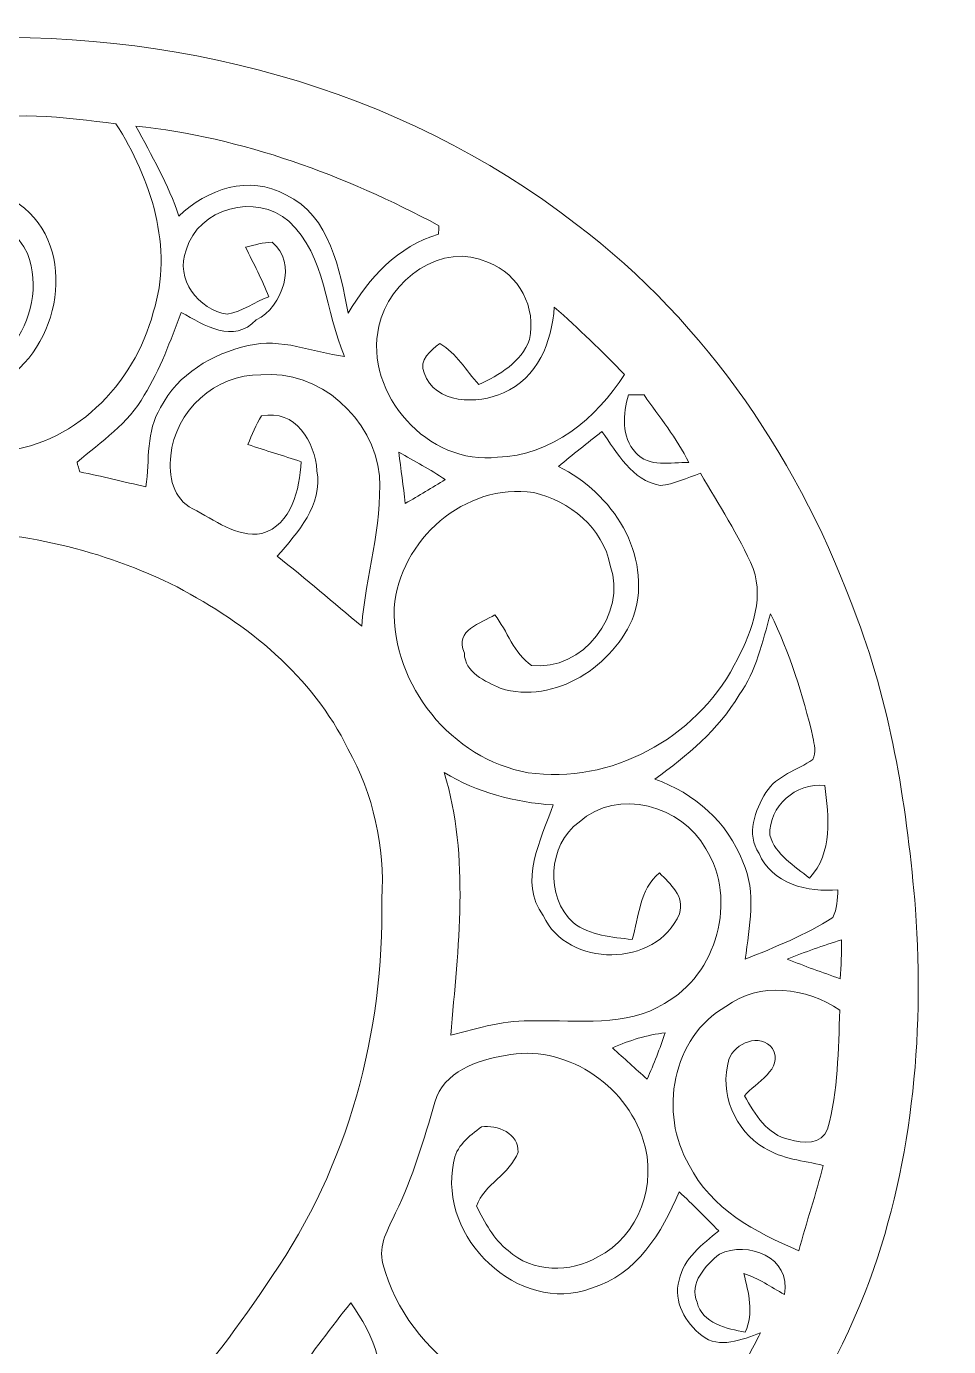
# Model space of a CAD drawing. Header units: centimetres. Extents: x -16.2 to 16.3, y -12.2 to 12.2.
# Drawn here: x -8.39 to -0.57, y 1.02 to 12.21 of the extents above; entities that cross this region are included whole.
import ezdxf

# ---------------------------------------------------------------- set-up
doc = ezdxf.new("R2010")
doc.units = ezdxf.units.CM
doc.header["$MEASUREMENT"] = 0
doc.layers.add('Layer 1', color=7, linetype='Continuous')

msp = doc.modelspace()

# ---------------------------------------------------------------- linework, layer by layer
at = {"layer": 'Layer 1', "color": 251, "lineweight": 9}
for points, knots in [([(-9.06954, 12.09883), (-7.18008, 12.20854), (-5.23027, 11.69878), (-3.72391, 10.52932), (-3.72391, 10.52932), (-2.61266, 9.69359), (-1.8115, 8.49062), (-1.34513, 7.18992), (-1.34513, 7.18992), (-1.04492, 6.40252), (-0.92109, 5.56362), (-0.84948, 4.72788), (-0.84948, 4.72788), (-0.77222, 3.63286), (-0.87982, 2.50996), (-1.27599, 1.47985), (-1.27599, 1.47985), (-1.75612, 0.29664), (-2.53646, -0.74829), (-3.4498, -1.63271), (-3.4498, -1.63271), (-4.95228, -3.09991), (-6.82624, -4.09756), (-8.44126, -5.42577), (-8.44126, -5.42577), (-9.22971, -6.08194), (-10.07744, -6.74163), (-10.54205, -7.68108), (-10.54205, -7.68108), (-10.36072, -7.79714), (-10.12083, -7.75869), (-9.91834, -7.79926), (-9.91834, -7.79926), (-8.32801, -7.89239), (-6.73346, -7.95519), (-5.14031, -7.90862), (-5.14031, -7.90862), (-4.59069, -7.85182), (-3.98461, -7.73999), (-3.59621, -7.30855), (-3.59621, -7.30855), (-3.29987, -6.99352), (-3.24978, -6.54267), (-3.12983, -6.14579), (-3.12983, -6.14579), (-3.0688, -5.95706), (-2.83844, -5.90379), (-2.67052, -5.98598), (-2.67052, -5.98598), (-2.12971, -6.2488), (-1.627, -6.59523), (-1.19696, -7.0168), (-1.19696, -7.0168), (-0.89252, -7.35723), (-0.72001, -7.80208), (-0.67203, -8.25364), (-0.67203, -8.25364), (-0.56867, -8.96765), (-0.64205, -9.73777), (-1.04104, -10.35584), (-1.04104, -10.35584), (-1.45978, -11.0494), (-2.20697, -11.45439), (-2.96191, -11.67982), (-2.96191, -11.67982), (-3.99485, -11.95004), (-5.07364, -11.94828), (-6.13338, -11.91935), (-6.13338, -11.91935), (-6.5539, -11.9063), (-6.97546, -11.92182), (-7.39386, -11.87984), (-7.39386, -11.87984), (-8.94573, -11.73344), (-10.50642, -11.70522), (-12.06358, -11.75143), (-12.06358, -11.75143), (-13.17589, -11.77718), (-14.2882, -11.83116), (-15.4005, -11.79623), (-15.4005, -11.79623), (-15.55326, -11.78741), (-15.68096, -11.69005), (-15.78256, -11.58351), (-15.78256, -11.58351), (-16.04431, -11.3348), (-16.11946, -10.95451), (-16.12617, -10.60702), (-16.12617, -10.60702), (-16.10782, -9.78222), (-15.98541, -8.9532), (-15.7046, -8.17532), (-15.7046, -8.17532), (-15.37369, -7.28809), (-14.83288, -6.49504), (-14.24375, -5.76091), (-14.24375, -5.76091), (-13.13708, -4.4387), (-11.77995, -3.35603), (-10.38718, -2.35167), (-10.38718, -2.35167), (-9.63611, -1.80557), (-8.91539, -1.21854), (-8.2317, -0.5906), (-8.2317, -0.5906), (-7.48805, 0.04652), (-6.85058, 0.8004), (-6.30836, 1.61391), (-6.30836, 1.61391), (-5.66454, 2.54455), (-5.35339, 3.68754), (-5.37632, 4.81466), (-5.37632, 4.81466), (-5.34916, 5.25529), (-5.44829, 5.69979), (-5.66348, 6.08502), (-5.66348, 6.08502), (-5.96299, 6.69992), (-6.51756, 7.14653), (-7.1134, 7.45768), (-7.1134, 7.45768), (-7.74311, 7.77624), (-8.44796, 7.9297), (-9.1514, 7.94346), (-9.1514, 7.94346), (-10.47079, 7.89583), (-11.72668, 6.67769), (-11.58556, 5.31244), (-11.58556, 5.31244), (-11.52912, 5.06901), (-11.45574, 4.78926), (-11.23631, 4.64039), (-11.23631, 4.64039), (-11.03523, 4.47458), (-10.75301, 4.53667), (-10.51594, 4.54867), (-10.51594, 4.54867), (-10.0351, 4.61287), (-9.68621, 4.98258), (-9.40187, 5.34349), (-9.40187, 5.34349), (-9.31685, 5.50717), (-9.08049, 5.58796), (-8.93444, 5.45955), (-8.93444, 5.45955), (-8.74853, 5.23729), (-8.69878, 4.94307), (-8.62998, 4.67038), (-8.62998, 4.67038), (-8.48288, 3.96411), (-8.42609, 3.17813), (-8.76299, 2.51561), (-8.76299, 2.51561), (-9.0057, 2.01466), (-9.4054, 1.60544), (-9.84108, 1.26678), (-9.84108, 1.26678), (-10.4094, 0.86567), (-11.09873, 0.65894), (-11.787, 0.59897), (-11.787, 0.59897), (-12.46786, 0.54429), (-13.18506, 0.65012), (-13.77631, 1.00784), (-13.77631, 1.00784), (-14.64097, 1.50172), (-15.31019, 2.30676), (-15.6859, 3.22504), (-15.6859, 3.22504), (-16.00799, 3.97858), (-16.11417, 4.80302), (-16.15861, 5.61512), (-16.15861, 5.61512), (-16.21401, 6.77294), (-15.851, 7.94522), (-15.15532, 8.87232), (-15.15532, 8.87232), (-13.77208, 10.82001), (-11.42293, 11.94502), (-9.06954, 12.09883), (-9.06954, 12.09883), (-9.06954, 12.09883), (-9.06954, 12.09883), (-9.06954, 12.09883)], [0, 0, 0, 0, 0.0212766, 0.0212766, 0.0212766, 0.0212766, 0.04255319, 0.04255319, 0.04255319, 0.04255319, 0.06382979, 0.06382979, 0.06382979, 0.06382979, 0.08510638, 0.08510638, 0.08510638, 0.08510638, 0.10638298, 0.10638298, 0.10638298, 0.10638298, 0.12765957, 0.12765957, 0.12765957, 0.12765957, 0.14893617, 0.14893617, 0.14893617, 0.14893617, 0.17021277, 0.17021277, 0.17021277, 0.17021277, 0.19148936, 0.19148936, 0.19148936, 0.19148936, 0.21276596, 0.21276596, 0.21276596, 0.21276596, 0.23404255, 0.23404255, 0.23404255, 0.23404255, 0.25531915, 0.25531915, 0.25531915, 0.25531915, 0.27659574, 0.27659574, 0.27659574, 0.27659574, 0.29787234, 0.29787234, 0.29787234, 0.29787234, 0.31914894, 0.31914894, 0.31914894, 0.31914894, 0.34042553, 0.34042553, 0.34042553, 0.34042553, 0.36170213, 0.36170213, 0.36170213, 0.36170213, 0.38297872, 0.38297872, 0.38297872, 0.38297872, 0.40425532, 0.40425532, 0.40425532, 0.40425532, 0.42553191, 0.42553191, 0.42553191, 0.42553191, 0.44680851, 0.44680851, 0.44680851, 0.44680851, 0.46808511, 0.46808511, 0.46808511, 0.46808511, 0.4893617, 0.4893617, 0.4893617, 0.4893617, 0.5106383, 0.5106383, 0.5106383, 0.5106383, 0.53191489, 0.53191489, 0.53191489, 0.53191489, 0.55319149, 0.55319149, 0.55319149, 0.55319149, 0.57446809, 0.57446809, 0.57446809, 0.57446809, 0.59574468, 0.59574468, 0.59574468, 0.59574468, 0.61702128, 0.61702128, 0.61702128, 0.61702128, 0.63829787, 0.63829787, 0.63829787, 0.63829787, 0.65957447, 0.65957447, 0.65957447, 0.65957447, 0.68085106, 0.68085106, 0.68085106, 0.68085106, 0.70212766, 0.70212766, 0.70212766, 0.70212766, 0.72340426, 0.72340426, 0.72340426, 0.72340426, 0.74468085, 0.74468085, 0.74468085, 0.74468085, 0.76595745, 0.76595745, 0.76595745, 0.76595745, 0.78723404, 0.78723404, 0.78723404, 0.78723404, 0.80851064, 0.80851064, 0.80851064, 0.80851064, 0.82978723, 0.82978723, 0.82978723, 0.82978723, 0.85106383, 0.85106383, 0.85106383, 0.85106383, 0.87234043, 0.87234043, 0.87234043, 0.87234043, 0.89361702, 0.89361702, 0.89361702, 0.89361702, 0.91489362, 0.91489362, 0.91489362, 0.91489362, 0.93617021, 0.93617021, 0.93617021, 0.93617021, 0.95744681, 0.95744681, 0.95744681, 0.95744681, 1, 1, 1, 1]), ([(-8.96513, 11.3333), (-9.14081, 11.2571), (-9.33343, 11.31531), (-9.50418, 11.37422), (-9.50418, 11.37422), (-9.51582, 11.21124), (-9.52852, 11.04861), (-9.54157, 10.88562), (-9.54157, 10.88562), (-9.17891, 11.00063), (-8.73794, 10.98052), (-8.45289, 10.70324), (-8.45289, 10.70324), (-7.9389, 10.33423), (-8.10259, 9.4664), (-8.62505, 9.18523), (-8.62505, 9.18523), (-8.77604, 9.08787), (-9.01205, 9.1108), (-9.11048, 9.2706), (-9.11048, 9.2706), (-9.16551, 9.34398), (-9.17891, 9.45864), (-9.09812, 9.51966), (-9.09812, 9.51966), (-8.93691, 9.68583), (-8.70161, 9.49145), (-8.51746, 9.49286), (-8.51746, 9.49286), (-8.34424, 9.71475), (-8.28214, 10.01215), (-8.38093, 10.28273), (-8.38093, 10.28273), (-8.5418, 10.60023), (-8.93867, 10.82177), (-9.29039, 10.69689), (-9.29039, 10.69689), (-9.82838, 10.54837), (-10.10496, 9.86821), (-9.8947, 9.36655), (-9.8947, 9.36655), (-9.70561, 8.87514), (-9.16375, 8.58375), (-8.65045, 8.60527), (-8.65045, 8.60527), (-7.99958, 8.63278), (-7.47429, 9.17783), (-7.31519, 9.78531), (-7.31519, 9.78531), (-7.13915, 10.33282), (-7.33495, 10.91596), (-7.63128, 11.38375), (-7.63128, 11.38375), (-8.07048, 11.4289), (-8.54885, 11.52909), (-8.96513, 11.3333), (-8.96513, 11.3333), (-8.96513, 11.3333), (-8.96513, 11.3333), (-8.96513, 11.3333)], [0, 0, 0, 0, 0.0625, 0.0625, 0.0625, 0.0625, 0.125, 0.125, 0.125, 0.125, 0.1875, 0.1875, 0.1875, 0.1875, 0.25, 0.25, 0.25, 0.25, 0.3125, 0.3125, 0.3125, 0.3125, 0.375, 0.375, 0.375, 0.375, 0.4375, 0.4375, 0.4375, 0.4375, 0.5, 0.5, 0.5, 0.5, 0.5625, 0.5625, 0.5625, 0.5625, 0.625, 0.625, 0.625, 0.625, 0.6875, 0.6875, 0.6875, 0.6875, 0.75, 0.75, 0.75, 0.75, 0.8125, 0.8125, 0.8125, 0.8125, 0.875, 0.875, 0.875, 0.875, 1, 1, 1, 1]), ([(-7.46265, 11.36434), (-7.33001, 11.11493), (-7.18713, 10.86975), (-7.09753, 10.60023), (-7.09753, 10.60023), (-6.86081, 10.83235), (-6.50027, 10.95265), (-6.18948, 10.7812), (-6.18948, 10.7812), (-5.812, 10.60234), (-5.7351, 10.14444), (-5.66172, 9.77825), (-5.66172, 9.77825), (-5.48357, 10.07775), (-5.24086, 10.34693), (-4.89619, 10.44677), (-4.89619, 10.44677), (-4.89513, 10.46476), (-4.89266, 10.50145), (-4.89161, 10.51944), (-4.89161, 10.51944), (-5.6903, 10.94807), (-6.55742, 11.26698), (-7.46265, 11.36434), (-7.46265, 11.36434), (-7.46265, 11.36434), (-7.46265, 11.36434), (-7.46265, 11.36434)], [0, 0, 0, 0, 0.125, 0.125, 0.125, 0.125, 0.25, 0.25, 0.25, 0.25, 0.375, 0.375, 0.375, 0.375, 0.5, 0.5, 0.5, 0.5, 0.625, 0.625, 0.625, 0.625, 0.75, 0.75, 0.75, 0.75, 1, 1, 1, 1]), ([(-7.03508, 10.31306), (-7.13492, 10.07106), (-6.93066, 9.80365), (-6.6876, 9.76979), (-6.6876, 9.76979), (-6.56095, 9.79237), (-6.45335, 9.8728), (-6.33482, 9.91795), (-6.33482, 9.91795), (-6.39126, 10.06189), (-6.46464, 10.19806), (-6.53132, 10.33741), (-6.53132, 10.33741), (-6.45759, 10.35609), (-6.3835, 10.37833), (-6.30695, 10.37868), (-6.30695, 10.37868), (-6.08717, 10.20794), (-6.21876, 9.83011), (-6.44136, 9.72075), (-6.44136, 9.72075), (-6.63574, 9.51508), (-6.88163, 9.67807), (-7.07742, 9.78284), (-7.07742, 9.78284), (-7.17055, 9.54472), (-7.25486, 9.30058), (-7.39245, 9.08293), (-7.39245, 9.08293), (-7.52262, 8.84197), (-7.75934, 8.68923), (-7.96183, 8.5153), (-7.96183, 8.5153), (-7.95583, 8.49484), (-7.94384, 8.45357), (-7.93783, 8.43311), (-7.93783, 8.43311), (-7.75016, 8.39572), (-7.56496, 8.34668), (-7.37763, 8.30752), (-7.37763, 8.30752), (-7.34518, 8.53189), (-7.37904, 8.77883), (-7.25275, 8.9778), (-7.25275, 8.9778), (-7.10881, 9.26178), (-6.81178, 9.43606), (-6.50874, 9.50272), (-6.50874, 9.50272), (-6.23181, 9.57364), (-5.9644, 9.44416), (-5.69241, 9.41172), (-5.69241, 9.41172), (-5.85963, 9.78848), (-5.84516, 10.26227), (-6.16549, 10.55684), (-6.16549, 10.55684), (-6.4403, 10.80131), (-6.93595, 10.67043), (-7.03508, 10.31306), (-7.03508, 10.31306), (-7.03508, 10.31306), (-7.03508, 10.31306), (-7.03508, 10.31306)], [0, 0, 0, 0, 0.05882353, 0.05882353, 0.05882353, 0.05882353, 0.11764706, 0.11764706, 0.11764706, 0.11764706, 0.17647059, 0.17647059, 0.17647059, 0.17647059, 0.23529412, 0.23529412, 0.23529412, 0.23529412, 0.29411765, 0.29411765, 0.29411765, 0.29411765, 0.35294118, 0.35294118, 0.35294118, 0.35294118, 0.41176471, 0.41176471, 0.41176471, 0.41176471, 0.47058824, 0.47058824, 0.47058824, 0.47058824, 0.52941176, 0.52941176, 0.52941176, 0.52941176, 0.58823529, 0.58823529, 0.58823529, 0.58823529, 0.64705882, 0.64705882, 0.64705882, 0.64705882, 0.70588235, 0.70588235, 0.70588235, 0.70588235, 0.76470588, 0.76470588, 0.76470588, 0.76470588, 0.82352941, 0.82352941, 0.82352941, 0.82352941, 0.88235294, 0.88235294, 0.88235294, 0.88235294, 1, 1, 1, 1]), ([(-5.40137, 9.66819), (-5.53119, 9.0914), (-4.97839, 8.48179), (-4.3949, 8.558), (-4.3949, 8.558), (-3.9377, 8.56682), (-3.55387, 8.8903), (-3.31716, 9.25826), (-3.31716, 9.25826), (-3.51013, 9.45476), (-3.70663, 9.64808), (-3.91371, 9.82905), (-3.91371, 9.82905), (-3.93417, 9.5359), (-4.05341, 9.22404), (-4.34551, 9.10339), (-4.34551, 9.10339), (-4.56141, 9.00214), (-4.92512, 9.00743), (-5.01825, 9.2713), (-5.01825, 9.2713), (-5.06447, 9.37856), (-4.96287, 9.46569), (-4.8842, 9.51966), (-4.8842, 9.51966), (-4.74238, 9.43994), (-4.6616, 9.29106), (-4.5547, 9.17359), (-4.5547, 9.17359), (-4.38008, 9.25403), (-4.19205, 9.36162), (-4.12467, 9.55424), (-4.12467, 9.55424), (-4.06364, 9.82094), (-4.21216, 10.11304), (-4.47286, 10.20617), (-4.47286, 10.20617), (-4.86162, 10.39526), (-5.32058, 10.05448), (-5.40137, 9.66819), (-5.40137, 9.66819), (-5.40137, 9.66819), (-5.40137, 9.66819), (-5.40137, 9.66819)], [0, 0, 0, 0, 0.08333333, 0.08333333, 0.08333333, 0.08333333, 0.16666667, 0.16666667, 0.16666667, 0.16666667, 0.25, 0.25, 0.25, 0.25, 0.33333333, 0.33333333, 0.33333333, 0.33333333, 0.41666667, 0.41666667, 0.41666667, 0.41666667, 0.5, 0.5, 0.5, 0.5, 0.58333333, 0.58333333, 0.58333333, 0.58333333, 0.66666667, 0.66666667, 0.66666667, 0.66666667, 0.75, 0.75, 0.75, 0.75, 0.83333333, 0.83333333, 0.83333333, 0.83333333, 1, 1, 1, 1]), ([(-7.16632, 8.56893), (-7.18995, 8.40313), (-7.14409, 8.19956), (-6.98076, 8.1209), (-6.98076, 8.1209), (-6.79625, 8.02742), (-6.6121, 7.87643), (-6.39444, 7.90959), (-6.39444, 7.90959), (-6.13938, 7.9865), (-6.07376, 8.2853), (-6.06036, 8.51884), (-6.06036, 8.51884), (-6.21029, 8.56999), (-6.36234, 8.61373), (-6.51191, 8.66488), (-6.51191, 8.66488), (-6.47699, 8.74744), (-6.447, 8.83246), (-6.39656, 8.90689), (-6.39656, 8.90689), (-6.1094, 8.97004), (-5.94253, 8.68323), (-5.92666, 8.44299), (-5.92666, 8.44299), (-5.87797, 8.14982), (-6.08752, 7.92158), (-6.26462, 7.71803), (-6.26462, 7.71803), (-6.01873, 7.52894), (-5.78766, 7.32186), (-5.54671, 7.12642), (-5.54671, 7.12642), (-5.51144, 7.55223), (-5.37244, 7.9685), (-5.39714, 8.39925), (-5.39714, 8.39925), (-5.44335, 8.88326), (-5.91078, 9.30659), (-6.40361, 9.25438), (-6.40361, 9.25438), (-6.78496, 9.26778), (-7.13351, 8.9457), (-7.16632, 8.56893), (-7.16632, 8.56893), (-7.16632, 8.56893), (-7.16632, 8.56893), (-7.16632, 8.56893)], [0, 0, 0, 0, 0.07692308, 0.07692308, 0.07692308, 0.07692308, 0.15384615, 0.15384615, 0.15384615, 0.15384615, 0.23076923, 0.23076923, 0.23076923, 0.23076923, 0.30769231, 0.30769231, 0.30769231, 0.30769231, 0.38461538, 0.38461538, 0.38461538, 0.38461538, 0.46153846, 0.46153846, 0.46153846, 0.46153846, 0.53846154, 0.53846154, 0.53846154, 0.53846154, 0.61538462, 0.61538462, 0.61538462, 0.61538462, 0.69230769, 0.69230769, 0.69230769, 0.69230769, 0.76923077, 0.76923077, 0.76923077, 0.76923077, 0.84615385, 0.84615385, 0.84615385, 0.84615385, 1, 1, 1, 1]), ([(-3.28506, 9.08716), (-3.32986, 8.92417), (-3.3475, 8.7298), (-3.22297, 8.59574), (-3.22297, 8.59574), (-3.11149, 8.46522), (-2.92416, 8.51743), (-2.77318, 8.51213), (-2.77318, 8.51213), (-2.87336, 8.71886), (-3.02083, 8.89771), (-3.15206, 9.08469), (-3.15206, 9.08469), (-3.18522, 9.08505), (-3.2519, 9.08646), (-3.28506, 9.08716), (-3.28506, 9.08716), (-3.28506, 9.08716), (-3.28506, 9.08716), (-3.28506, 9.08716)], [0, 0, 0, 0, 0.16666667, 0.16666667, 0.16666667, 0.16666667, 0.33333333, 0.33333333, 0.33333333, 0.33333333, 0.5, 0.5, 0.5, 0.5, 0.66666667, 0.66666667, 0.66666667, 0.66666667, 1, 1, 1, 1]), ([(-3.87772, 8.47827), (-3.42229, 8.25708), (-3.07833, 7.73285), (-3.23743, 7.2192), (-3.23743, 7.2192), (-3.40288, 6.78917), (-3.90983, 6.45615), (-4.37126, 6.59902), (-4.37126, 6.59902), (-4.49932, 6.65582), (-4.6743, 6.73343), (-4.67606, 6.89571), (-4.67606, 6.89571), (-4.76778, 7.0982), (-4.52895, 7.14724), (-4.41888, 7.22203), (-4.41888, 7.22203), (-4.31058, 7.08621), (-4.25661, 6.89077), (-4.10632, 6.79305), (-4.10632, 6.79305), (-3.67593, 6.7366), (-3.29141, 7.23332), (-3.43887, 7.63866), (-3.43887, 7.63866), (-3.49955, 7.95827), (-3.78388, 8.18687), (-4.08833, 8.25778), (-4.08833, 8.25778), (-4.66759, 8.34633), (-5.22851, 7.8535), (-5.2712, 7.28059), (-5.2712, 7.28059), (-5.2906, 6.62372), (-4.78295, 5.99895), (-4.13631, 5.88359), (-4.13631, 5.88359), (-3.43569, 5.78234), (-2.71603, 6.17322), (-2.38794, 6.79375), (-2.38794, 6.79375), (-2.25389, 7.03929), (-2.129, 7.33456), (-2.22672, 7.61432), (-2.22672, 7.61432), (-2.34878, 7.89689), (-2.51776, 8.15618), (-2.67334, 8.42077), (-2.67334, 8.42077), (-2.78658, 8.38513), (-2.89488, 8.32693), (-3.01483, 8.31775), (-3.01483, 8.31775), (-3.25648, 8.35973), (-3.37643, 8.59433), (-3.51048, 8.77459), (-3.51048, 8.77459), (-3.63325, 8.67618), (-3.75743, 8.57952), (-3.87772, 8.47827), (-3.87772, 8.47827), (-3.87772, 8.47827), (-3.87772, 8.47827), (-3.87772, 8.47827)], [0, 0, 0, 0, 0.05882353, 0.05882353, 0.05882353, 0.05882353, 0.11764706, 0.11764706, 0.11764706, 0.11764706, 0.17647059, 0.17647059, 0.17647059, 0.17647059, 0.23529412, 0.23529412, 0.23529412, 0.23529412, 0.29411765, 0.29411765, 0.29411765, 0.29411765, 0.35294118, 0.35294118, 0.35294118, 0.35294118, 0.41176471, 0.41176471, 0.41176471, 0.41176471, 0.47058824, 0.47058824, 0.47058824, 0.47058824, 0.52941176, 0.52941176, 0.52941176, 0.52941176, 0.58823529, 0.58823529, 0.58823529, 0.58823529, 0.64705882, 0.64705882, 0.64705882, 0.64705882, 0.70588235, 0.70588235, 0.70588235, 0.70588235, 0.76470588, 0.76470588, 0.76470588, 0.76470588, 0.82352941, 0.82352941, 0.82352941, 0.82352941, 0.88235294, 0.88235294, 0.88235294, 0.88235294, 1, 1, 1, 1]), ([(-5.23239, 8.59998), (-5.21263, 8.45533), (-5.19535, 8.31105), (-5.177, 8.16571), (-5.177, 8.16571), (-5.06341, 8.23203), (-4.94946, 8.29835), (-4.83798, 8.36785), (-4.83798, 8.36785), (-4.96534, 8.45216), (-5.09869, 8.5266), (-5.23239, 8.59998), (-5.23239, 8.59998), (-5.23239, 8.59998), (-5.23239, 8.59998), (-5.23239, 8.59998)], [0, 0, 0, 0, 0.2, 0.2, 0.2, 0.2, 0.4, 0.4, 0.4, 0.4, 0.6, 0.6, 0.6, 0.6, 1, 1, 1, 1]), ([(-2.07961, 7.22908), (-2.14805, 6.99343), (-2.1985, 6.74507), (-2.34631, 6.54222), (-2.34631, 6.54222), (-2.51847, 6.24589), (-2.7894, 6.02787), (-3.06104, 5.8275), (-3.06104, 5.8275), (-2.72661, 5.71496), (-2.44192, 5.46096), (-2.31456, 5.12829), (-2.31456, 5.12829), (-2.19321, 4.86935), (-2.262, 4.57618), (-2.29305, 4.30313), (-2.29305, 4.30313), (-2.03905, 4.40509), (-1.78328, 4.50916), (-1.55115, 4.65556), (-1.55115, 4.65556), (-1.51305, 4.72788), (-1.51482, 4.81255), (-1.50706, 4.89192), (-1.50706, 4.89192), (-1.75718, 4.8637), (-2.07291, 4.9452), (-2.17628, 5.19954), (-2.17628, 5.19954), (-2.28775, 5.36253), (-2.2112, 5.56538), (-2.11771, 5.71637), (-2.11771, 5.71637), (-2.0267, 5.85995), (-1.85313, 5.90511), (-1.71943, 5.99577), (-1.71943, 5.99577), (-1.69156, 6.05539), (-1.70779, 6.12242), (-1.71943, 6.1838), (-1.71943, 6.1838), (-1.80586, 6.54258), (-1.91346, 6.89818), (-2.07961, 7.22908), (-2.07961, 7.22908), (-2.07961, 7.22908), (-2.07961, 7.22908), (-2.07961, 7.22908)], [0, 0, 0, 0, 0.07692308, 0.07692308, 0.07692308, 0.07692308, 0.15384615, 0.15384615, 0.15384615, 0.15384615, 0.23076923, 0.23076923, 0.23076923, 0.23076923, 0.30769231, 0.30769231, 0.30769231, 0.30769231, 0.38461538, 0.38461538, 0.38461538, 0.38461538, 0.46153846, 0.46153846, 0.46153846, 0.46153846, 0.53846154, 0.53846154, 0.53846154, 0.53846154, 0.61538462, 0.61538462, 0.61538462, 0.61538462, 0.69230769, 0.69230769, 0.69230769, 0.69230769, 0.76923077, 0.76923077, 0.76923077, 0.76923077, 0.84615385, 0.84615385, 0.84615385, 0.84615385, 1, 1, 1, 1]), ([(-4.8468, 5.88394), (-4.62632, 5.15932), (-4.73145, 4.39979), (-4.79071, 3.65967), (-4.79071, 3.65967), (-4.55647, 3.71823), (-4.32116, 3.79266), (-4.07669, 3.78032), (-4.07669, 3.78032), (-3.71368, 3.7909), (-3.3034, 3.72281), (-2.97849, 3.92778), (-2.97849, 3.92778), (-2.5354, 4.17049), (-2.35549, 4.81008), (-2.62889, 5.23905), (-2.62889, 5.23905), (-2.82786, 5.60454), (-3.37501, 5.7587), (-3.70275, 5.46519), (-3.70275, 5.46519), (-3.96839, 5.27117), (-3.99414, 4.83442), (-3.75178, 4.6097), (-3.75178, 4.6097), (-3.60891, 4.50386), (-3.4237, 4.48975), (-3.25331, 4.46929), (-3.25331, 4.46929), (-3.19122, 4.66438), (-3.19475, 4.89509), (-3.02083, 5.03374), (-3.02083, 5.03374), (-2.93051, 4.93954), (-2.80387, 4.84007), (-2.85255, 4.68591), (-2.85255, 4.68591), (-3.04728, 4.2287), (-3.80293, 4.22446), (-4.00719, 4.67179), (-4.00719, 4.67179), (-4.21992, 4.96389), (-4.02624, 5.31138), (-3.92394, 5.60983), (-3.92394, 5.60983), (-4.24955, 5.63241), (-4.5667, 5.71531), (-4.8468, 5.88394), (-4.8468, 5.88394), (-4.8468, 5.88394), (-4.8468, 5.88394), (-4.8468, 5.88394)], [0, 0, 0, 0, 0.07142857, 0.07142857, 0.07142857, 0.07142857, 0.14285714, 0.14285714, 0.14285714, 0.14285714, 0.21428571, 0.21428571, 0.21428571, 0.21428571, 0.28571429, 0.28571429, 0.28571429, 0.28571429, 0.35714286, 0.35714286, 0.35714286, 0.35714286, 0.42857143, 0.42857143, 0.42857143, 0.42857143, 0.5, 0.5, 0.5, 0.5, 0.57142857, 0.57142857, 0.57142857, 0.57142857, 0.64285714, 0.64285714, 0.64285714, 0.64285714, 0.71428571, 0.71428571, 0.71428571, 0.71428571, 0.78571429, 0.78571429, 0.78571429, 0.78571429, 0.85714286, 0.85714286, 0.85714286, 0.85714286, 1, 1, 1, 1]), ([(-2.08526, 5.35442), (-2.03799, 5.18755), (-1.8743, 5.09512), (-1.74941, 4.98823), (-1.74941, 4.98823), (-1.54692, 5.21155), (-1.58678, 5.5047), (-1.61853, 5.77529), (-1.61853, 5.77529), (-1.86724, 5.80174), (-2.09267, 5.5996), (-2.08526, 5.35442), (-2.08526, 5.35442), (-2.08526, 5.35442), (-2.08526, 5.35442), (-2.08526, 5.35442)], [0, 0, 0, 0, 0.2, 0.2, 0.2, 0.2, 0.4, 0.4, 0.4, 0.4, 0.6, 0.6, 0.6, 0.6, 1, 1, 1, 1]), ([(-1.93745, 4.30279), (-1.78963, 4.24316), (-1.63864, 4.1913), (-1.48836, 4.13698), (-1.48836, 4.13698), (-1.48025, 4.24634), (-1.47707, 4.3564), (-1.47707, 4.46612), (-1.47707, 4.46612), (-1.633, 4.4192), (-1.78681, 4.36416), (-1.93745, 4.30279), (-1.93745, 4.30279), (-1.93745, 4.30279), (-1.93745, 4.30279), (-1.93745, 4.30279)], [0, 0, 0, 0, 0.2, 0.2, 0.2, 0.2, 0.4, 0.4, 0.4, 0.4, 0.6, 0.6, 0.6, 0.6, 1, 1, 1, 1]), ([(-2.45744, 3.90273), (-2.91288, 3.6445), (-3.03106, 2.99433), (-2.76894, 2.55829), (-2.76894, 2.55829), (-2.58726, 2.18788), (-2.20309, 1.9875), (-1.84008, 1.83193), (-1.84008, 1.83193), (-1.77411, 2.07428), (-1.69368, 2.31206), (-1.63229, 2.55547), (-1.63229, 2.55547), (-1.80163, 2.59569), (-1.9819, 2.60804), (-2.13183, 2.70399), (-2.13183, 2.70399), (-2.38195, 2.8511), (-2.51671, 3.16895), (-2.43204, 3.45153), (-2.43204, 3.45153), (-2.38441, 3.59476), (-2.16393, 3.6826), (-2.06268, 3.54572), (-2.06268, 3.54572), (-1.96355, 3.37109), (-2.20591, 3.25821), (-2.30081, 3.14496), (-2.30081, 3.14496), (-2.20944, 2.98974), (-2.11101, 2.81476), (-1.91769, 2.77384), (-1.91769, 2.77384), (-1.81115, 2.73927), (-1.639, 2.73151), (-1.59631, 2.86168), (-1.59631, 2.86168), (-1.50423, 3.18941), (-1.50565, 3.53408), (-1.49118, 3.87133), (-1.49118, 3.87133), (-1.77481, 4.05972), (-2.17275, 4.11863), (-2.45744, 3.90273), (-2.45744, 3.90273), (-2.45744, 3.90273), (-2.45744, 3.90273), (-2.45744, 3.90273)], [0, 0, 0, 0, 0.07692308, 0.07692308, 0.07692308, 0.07692308, 0.15384615, 0.15384615, 0.15384615, 0.15384615, 0.23076923, 0.23076923, 0.23076923, 0.23076923, 0.30769231, 0.30769231, 0.30769231, 0.30769231, 0.38461538, 0.38461538, 0.38461538, 0.38461538, 0.46153846, 0.46153846, 0.46153846, 0.46153846, 0.53846154, 0.53846154, 0.53846154, 0.53846154, 0.61538462, 0.61538462, 0.61538462, 0.61538462, 0.69230769, 0.69230769, 0.69230769, 0.69230769, 0.76923077, 0.76923077, 0.76923077, 0.76923077, 0.84615385, 0.84615385, 0.84615385, 0.84615385, 1, 1, 1, 1]), ([(-4.32928, 3.4861), (-4.5674, 3.45012), (-4.85351, 3.34852), (-4.92547, 3.09134), (-4.92547, 3.09134), (-5.01861, 2.77314), (-5.1135, 2.45318), (-5.25955, 2.15437), (-5.25955, 2.15437), (-5.32305, 2.01784), (-5.40737, 1.8792), (-5.36821, 1.71974), (-5.36821, 1.71974), (-5.15478, 0.93023), (-4.32293, 0.39083), (-3.51754, 0.46315), (-3.51754, 0.46315), (-3.32845, 0.51606), (-3.19792, 0.6921), (-3.00707, 0.74078), (-3.00707, 0.74078), (-2.79999, 0.75419), (-2.59114, 0.73549), (-2.38371, 0.72632), (-2.38371, 0.72632), (-2.30927, 0.86179), (-2.23519, 0.99761), (-2.16463, 1.13484), (-2.16463, 1.13484), (-2.31915, 1.07839), (-2.516, 0.99725), (-2.6624, 1.11226), (-2.6624, 1.11226), (-2.79999, 1.2195), (-2.90688, 1.40118), (-2.85467, 1.5811), (-2.85467, 1.5811), (-2.81833, 1.76772), (-2.65535, 1.88555), (-2.51882, 2.00055), (-2.51882, 2.00055), (-2.6303, 2.11133), (-2.73825, 2.22528), (-2.85502, 2.33075), (-2.85502, 2.33075), (-2.99825, 1.98362), (-3.21662, 1.63014), (-3.59726, 1.51513), (-3.59726, 1.51513), (-4.21956, 1.28194), (-4.90148, 1.94693), (-4.76708, 2.5777), (-4.76708, 2.5777), (-4.75402, 2.71528), (-4.63302, 2.80453), (-4.53177, 2.88109), (-4.53177, 2.88109), (-4.39807, 2.90402), (-4.21145, 2.82358), (-4.22098, 2.6666), (-4.22098, 2.6666), (-4.288, 2.47998), (-4.50849, 2.39743), (-4.57234, 2.21081), (-4.57234, 2.21081), (-4.50637, 2.07147), (-4.427, 1.93141), (-4.30564, 1.83263), (-4.30564, 1.83263), (-4.10209, 1.64707), (-3.77542, 1.63966), (-3.54541, 1.77971), (-3.54541, 1.77971), (-3.19545, 1.95222), (-3.036, 2.40589), (-3.15982, 2.7689), (-3.15982, 2.7689), (-3.30516, 3.24586), (-3.83363, 3.59123), (-4.32928, 3.4861), (-4.32928, 3.4861), (-4.32928, 3.4861), (-4.32928, 3.4861), (-4.32928, 3.4861)], [0, 0, 0, 0, 0.04545455, 0.04545455, 0.04545455, 0.04545455, 0.09090909, 0.09090909, 0.09090909, 0.09090909, 0.13636364, 0.13636364, 0.13636364, 0.13636364, 0.18181818, 0.18181818, 0.18181818, 0.18181818, 0.22727273, 0.22727273, 0.22727273, 0.22727273, 0.27272727, 0.27272727, 0.27272727, 0.27272727, 0.31818182, 0.31818182, 0.31818182, 0.31818182, 0.36363636, 0.36363636, 0.36363636, 0.36363636, 0.40909091, 0.40909091, 0.40909091, 0.40909091, 0.45454545, 0.45454545, 0.45454545, 0.45454545, 0.5, 0.5, 0.5, 0.5, 0.54545455, 0.54545455, 0.54545455, 0.54545455, 0.59090909, 0.59090909, 0.59090909, 0.59090909, 0.63636364, 0.63636364, 0.63636364, 0.63636364, 0.68181818, 0.68181818, 0.68181818, 0.68181818, 0.72727273, 0.72727273, 0.72727273, 0.72727273, 0.77272727, 0.77272727, 0.77272727, 0.77272727, 0.81818182, 0.81818182, 0.81818182, 0.81818182, 0.86363636, 0.86363636, 0.86363636, 0.86363636, 0.90909091, 0.90909091, 0.90909091, 0.90909091, 1, 1, 1, 1]), ([(-3.42017, 3.55207), (-3.3228, 3.46282), (-3.22544, 3.37356), (-3.12631, 3.28643), (-3.12631, 3.28643), (-3.06951, 3.41519), (-3.01765, 3.54643), (-2.97214, 3.67977), (-2.97214, 3.67977), (-3.12736, 3.66178), (-3.27694, 3.61381), (-3.42017, 3.55207), (-3.42017, 3.55207), (-3.42017, 3.55207), (-3.42017, 3.55207), (-3.42017, 3.55207)], [0, 0, 0, 0, 0.2, 0.2, 0.2, 0.2, 0.4, 0.4, 0.4, 0.4, 0.6, 0.6, 0.6, 0.6, 1, 1, 1, 1]), ([(-2.51212, 1.8037), (-2.62677, 1.70986), (-2.77388, 1.55711), (-2.70227, 1.39483), (-2.70227, 1.39483), (-2.65746, 1.21527), (-2.44862, 1.17047), (-2.29446, 1.14189), (-2.29446, 1.14189), (-2.21685, 1.30382), (-2.26694, 1.47597), (-2.30539, 1.64001), (-2.30539, 1.64001), (-2.18263, 1.59803), (-2.07503, 1.5243), (-1.96214, 1.46116), (-1.96214, 1.46116), (-1.89899, 1.77936), (-2.27576, 1.918), (-2.51212, 1.8037), (-2.51212, 1.8037), (-2.51212, 1.8037), (-2.51212, 1.8037), (-2.51212, 1.8037)], [0, 0, 0, 0, 0.14285714, 0.14285714, 0.14285714, 0.14285714, 0.28571429, 0.28571429, 0.28571429, 0.28571429, 0.42857143, 0.42857143, 0.42857143, 0.42857143, 0.57142857, 0.57142857, 0.57142857, 0.57142857, 0.71428571, 0.71428571, 0.71428571, 0.71428571, 1, 1, 1, 1]), ([(-6.57894, 0.12131), (-6.43924, 0.04017), (-6.29319, -0.06002), (-6.12421, -0.05297), (-6.12421, -0.05297), (-5.81624, -0.07413), (-5.54918, 0.15905), (-5.44723, 0.43634), (-5.44723, 0.43634), (-5.28954, 0.75454), (-5.44794, 1.12602), (-5.64055, 1.39025), (-5.64055, 1.39025), (-5.96793, 0.97891), (-6.26885, 0.5457), (-6.57894, 0.12131), (-6.57894, 0.12131), (-6.57894, 0.12131), (-6.57894, 0.12131), (-6.57894, 0.12131)], [0, 0, 0, 0, 0.16666667, 0.16666667, 0.16666667, 0.16666667, 0.33333333, 0.33333333, 0.33333333, 0.33333333, 0.5, 0.5, 0.5, 0.5, 0.66666667, 0.66666667, 0.66666667, 0.66666667, 1, 1, 1, 1])]:
    msp.add_open_spline(points, degree=3, knots=knots, dxfattribs=at)

doc.saveas('drawing.dxf')
